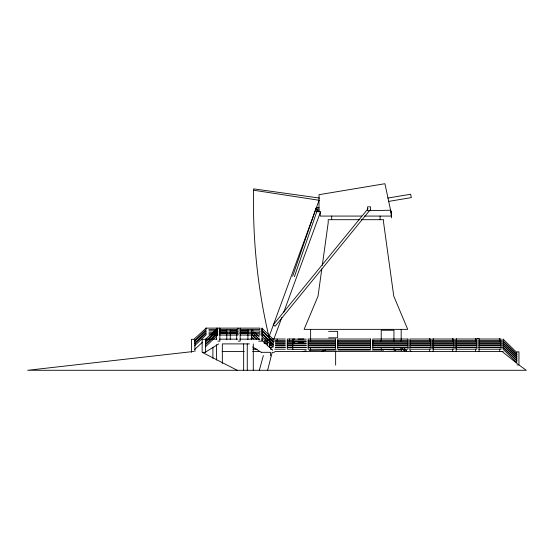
<?xml version="1.0" encoding="UTF-8"?>
<svg xmlns="http://www.w3.org/2000/svg" width="554" height="554" viewBox="0 0 554 554"><rect width="100%" height="100%" fill="white"/><g stroke="black" fill="none" stroke-linecap="round" stroke-linejoin="round"><path stroke-width="0.83" d="M321.819 268.842L318.031 296.168L304.098 329.36L407.709 329.36L393.776 296.168L383.61 222.722L383.61 219.696L361.09 219.696M322.289 265.421L328.203 222.722L328.203 219.696L359.366 219.696M267.637 370.287L272.201 352.268M259.327 370.287L263.372 355.543M292.623 276.301L316.099 208.138L316.369 207.736L319.021 207.736L316.099 208.138L316.369 210.077M294.368 276.771L317.567 209.419M268.69 337.753L318.73 201.261M273.787 339.38L281.834 317.442M283.62 312.567L320.551 211.822M368.085 208.643L273.247 324.824L275.165 326.202L369.996 210.021M194.475 340.662L206.13 329.561L206.13 328.12L193.858 339.311M194.475 343.279L206.13 332.178L206.13 330.731L194.475 341.368M194.475 345.883L206.13 334.782L206.13 333.335L194.475 343.972M194.419 349.692L202.626 342.081M205.139 352.316L218.698 343.896M321.701 351.451L325.662 350.052M309.153 350.405L336.368 350.052M303.121 351.451L306.168 350.751M384.926 183.713L319.021 194.696L319.021 211.69M387.807 198.062L410.618 194.246L411.338 197.605L388.52 201.427M193.789 351.451L27.7 370.287L526.3 370.287L518.759 364.857M390.715 211.275L391.096 211.247L391.63 215.43M391.131 211.566L390.757 211.6L391.145 211.656M390.785 211.801L391.159 211.767M317.033 210.077L319.021 210.077M316.369 211.69L320.226 211.69L320.226 216.074L361.873 216.074M364.428 216.074L391.332 216.074M205.686 328.12L259.93 328.12L259.93 329.561L240.007 329.561M208.934 329.561L217.279 329.561M208.934 330.731L217.279 330.731M219.779 330.731L226.447 330.731M230.083 330.731L236.724 330.731M240.048 330.731L248.351 330.731M240.007 330.904L259.93 330.904L259.93 332.345L240.007 332.345M328.605 331.354L337.649 331.354L337.649 337.808L328.605 337.808M208.934 332.178L217.279 332.178M219.779 332.178L226.447 332.178M230.083 332.178L236.724 332.178M240.048 332.178L248.351 332.178M208.934 333.335L217.279 333.335M219.779 333.335L226.447 333.335M230.083 333.335L236.724 333.335M240.048 333.335L248.351 333.335M240.007 333.64L259.93 333.64L259.93 335.08L240.007 335.08M208.934 334.782L217.279 334.782M250.955 338.439L253.587 338.439M477.077 338.439L479.051 338.439L479.051 351.451M261.516 339.013L268.067 339.013M285.303 339.013L269.569 339.013L269.569 342.33M294.804 339.013L287.277 339.013L287.277 349.214L293.087 349.214M298.08 339.013L303.814 339.013M478.857 339.013L501.051 339.013L501.051 349.214L478.857 349.214M205.783 339.159L216.829 339.159M219.377 339.159L237.721 339.159M239.778 339.159L259.819 339.159M306.272 339.138L292.761 339.138L292.761 341.001L306.272 341.001M193.415 339.311L191.442 339.311L191.442 352.316M264.106 340.876L267.568 340.876M269.569 340.876L272.056 340.876M274.708 340.876L285.303 340.876M287.277 340.876L293.087 340.876M308.163 340.876L335.461 340.876M337.739 340.876L370.515 340.876M372.794 340.876L407.993 340.876M409.967 340.876L430.991 340.876M432.965 340.876L454.031 340.876M456.004 340.876L476.883 340.876M478.857 340.876L501.051 340.876M217.902 341.126L219.876 341.126L219.876 328.12M238.22 341.126L240.194 341.126L240.194 328.12M258.6 341.126L262.097 341.126L262.097 328.12M264.106 341.139L267.568 341.139M274.708 341.139L285.303 341.139M287.277 341.139L293.087 341.139M308.163 341.139L335.461 341.139M337.739 341.139L370.515 341.139M372.794 341.139L407.993 341.139M409.967 341.139L430.991 341.139M432.965 341.139L454.031 341.139M456.004 341.139L476.883 341.139M478.857 341.139L501.051 341.139M306.272 341.264L292.761 341.264L292.761 343.051L306.272 343.051M264.106 342.926L267.568 342.926M270.4 342.926L272.056 342.926M275.366 342.926L285.303 342.926M287.277 342.926L294.749 342.926M298.08 342.926L303.814 342.926L298.08 343.182M308.163 342.926L335.461 342.926M337.739 342.926L370.515 342.926M372.794 342.926L407.993 342.926M409.967 342.926L430.991 342.926M432.965 342.926L454.031 342.926M456.004 342.926L476.883 342.926M478.857 342.926L501.051 342.926M264.106 343.182L267.568 343.182M270.4 343.182L272.056 343.182M275.366 343.182L285.303 343.182M287.277 343.182L294.749 343.182M308.163 343.182L335.461 343.182M337.739 343.182L370.515 343.182M372.794 343.182L407.993 343.182M409.967 343.182L430.991 343.182M432.965 343.182L454.031 343.182M456.004 343.182L476.883 343.182M478.857 343.182L501.051 343.182M306.272 343.307L292.761 343.307L292.761 345.073L306.272 345.073M249.439 343.896L222.334 343.896L222.334 363.472M269.569 344.941L272.056 344.941M275.366 344.941L285.303 344.941M287.277 344.941L293.087 344.941M308.163 344.941L335.461 344.941M337.739 344.941L370.515 344.941M372.794 344.941L407.993 344.941M409.967 344.941L430.991 344.941M432.965 344.941L454.031 344.941M456.004 344.941L476.883 344.941M478.857 344.941L501.051 344.941M269.569 345.239L272.056 345.239M275.366 345.239L285.303 345.239M287.277 345.239L293.087 345.239M308.163 345.239L335.461 345.239M337.739 345.239L370.515 345.239M372.794 345.239L407.993 345.239M409.967 345.239L430.991 345.239M432.965 345.239L454.031 345.239M456.004 345.239L476.883 345.239M478.857 345.239L501.051 345.239M306.272 345.371L292.761 345.371L292.761 347.261L306.272 347.261M269.569 347.136L272.056 347.136M275.366 347.136L285.303 347.136M287.277 347.136L293.087 347.136M308.163 347.136L335.461 347.136M337.739 347.136L370.515 347.136M372.794 347.136L407.993 347.136M409.967 347.136L430.991 347.136M432.965 347.136L454.031 347.136M456.004 347.136L476.883 347.136M478.857 347.136L501.051 347.136M272.056 347.386L269.569 347.386L269.569 343.182M275.366 347.386L285.303 347.386M287.277 347.386L293.087 347.386M308.163 347.386L335.461 347.386M337.739 347.386L370.515 347.386M372.794 347.386L407.993 347.386M409.967 347.386L430.991 347.386M432.965 347.386L454.031 347.386M456.004 347.386L476.883 347.386M478.857 347.386L501.051 347.386M306.272 347.51L292.761 347.51L292.761 349.345L306.272 349.345M252.866 349.214L257.188 349.214M270.4 349.214L272.056 349.214M274.708 349.214L285.303 349.214M382.329 349.539L401.179 350.052L401.179 348.327M338.072 350.052L370.481 350.052M372.198 350.052L382.038 350.052L382.038 349.539L383.403 350.495M222.133 351.451L244.321 351.451M252.576 351.451L259.424 351.451M274.736 351.451L503.219 351.451M516.972 351.852L518.946 351.852L518.946 364.857L516.972 364.857M203.124 352.316L205.631 352.316L205.631 339.311L202.141 339.311L202.141 352.316L237.244 370.287M261.218 352.316L270.484 352.316L270.484 355.744M272.9 352.316L274.417 352.316M319.554 198.069L253.642 188.859L253.642 190.223A573.383 562.829 -90 0 0 268.988 336.977M253.642 190.223L319.623 200.347M395.591 350.516L393.949 350.052L393.949 348.334M252.589 346.998L261.308 352.316M502.042 351.451L517.422 363.784M261.931 340.329L272.665 350.28M503.025 340.876L516.785 354.318M503.025 341.139L516.785 354.581M503.025 342.926L516.785 356.367M503.025 343.182L516.785 356.624M503.025 344.941L516.785 358.39M503.025 345.239L516.785 358.687M503.025 347.136L516.785 360.578M503.025 347.386L516.785 360.827M251.516 329.298L253.31 331.063M254.501 332.241L259.272 336.957M251.516 331.908L253.31 333.681M254.501 334.858L259.272 339.567M252.112 335.108L256.287 339.228M409.614 349.851L411.407 351.651M404.829 348.944L406.622 350.751M404.233 348.598L406.622 351.007M402.439 348.556L404.829 350.966M402.439 348.854L404.233 350.661M400.646 348.944L401.837 350.142M400.646 349.186L401.837 350.391M252.112 332.054L253.905 333.854M255.096 335.059L259.272 339.263M252.112 334.664L256.883 339.477M251.516 336.673L253.905 339.076M391.332 211.69L390.577 210.222L385.051 184.316M391.56 217.854L390.577 210.222L367.586 210.7L367.586 206.829L370.494 206.829L370.494 210.645M499.729 338.439L499.729 341.693M499.729 349.006L499.729 351.451M475.561 338.439L475.561 341.693M475.561 349.006L475.561 351.451M456.191 338.439L456.191 351.451M452.701 338.439L452.701 341.693M452.701 349.006L452.701 351.451M433.152 338.439L433.152 351.451M429.662 338.439L429.662 341.693M429.662 349.006L429.662 351.451M401.179 329.36L401.179 341.43M393.949 341.444L393.949 330.253L381.228 330.253L381.228 341.444M381.228 348.334L381.228 350.052M380.113 216.074L380.113 219.696M335.641 351.451L335.641 365.148M331.694 216.074L331.694 219.696M310.628 329.36L310.628 341.43M310.628 348.327L310.628 350.052M289.569 339.013L289.569 341.139M277.201 339.013L277.201 341.139M267.665 338.439L267.665 345.758M253.289 343.896L253.289 370.287M251.398 329.741L251.398 339.498M247.908 329.741L247.908 339.498M247.264 343.896L247.264 370.287M243.642 343.896L243.642 370.287M238.033 328.12L238.033 329.561L219.689 329.561L219.689 328.12M236.703 329.741L236.703 339.498M230.291 329.741L230.291 339.498M226.801 329.741L226.801 339.498M216.524 344.747L216.524 360.072M216.385 328.12L216.385 339.498M212.902 347.303L212.902 358.369M194.932 339.311L194.932 351.506M217.715 329.561L205.444 341.25L205.444 339.311L217.715 328.12L217.715 329.561M217.715 332.345L205.444 344.034L205.444 342.095L217.715 330.904L217.715 332.345M217.715 335.08L205.444 346.769L205.444 344.83L217.715 333.64L217.715 335.08M238.033 330.904L219.689 330.904L219.689 332.345L238.033 332.345L238.033 330.904M238.033 333.64L219.689 333.64L219.689 335.08L238.033 335.08L238.033 333.64M335.461 339.013L308.163 339.013L308.163 349.214L335.461 349.214L335.461 339.013M370.515 339.013L337.739 339.013L337.739 349.214L370.515 349.214L370.515 339.013M407.993 339.013L372.794 339.013L372.794 349.214L407.993 349.214L407.993 339.013M430.991 339.013L409.967 339.013L409.967 349.214L430.991 349.214L430.991 339.013M454.031 339.013L432.965 339.013L432.965 349.214L454.031 349.214L454.031 339.013M476.883 339.013L456.004 339.013L456.004 349.214L476.883 349.214L476.883 339.013M516.785 352.455L503.025 339.013L503.025 349.214L516.785 362.662L516.785 352.455M273.24 339.311L261.904 328.12L261.904 330.246L273.24 341.673L273.24 339.311M273.24 342.095L261.904 330.904L261.904 333.037L273.24 344.456L273.24 342.095M273.24 344.83L261.904 333.64L261.904 335.772L273.24 347.192L273.24 344.83"/></g></svg>
